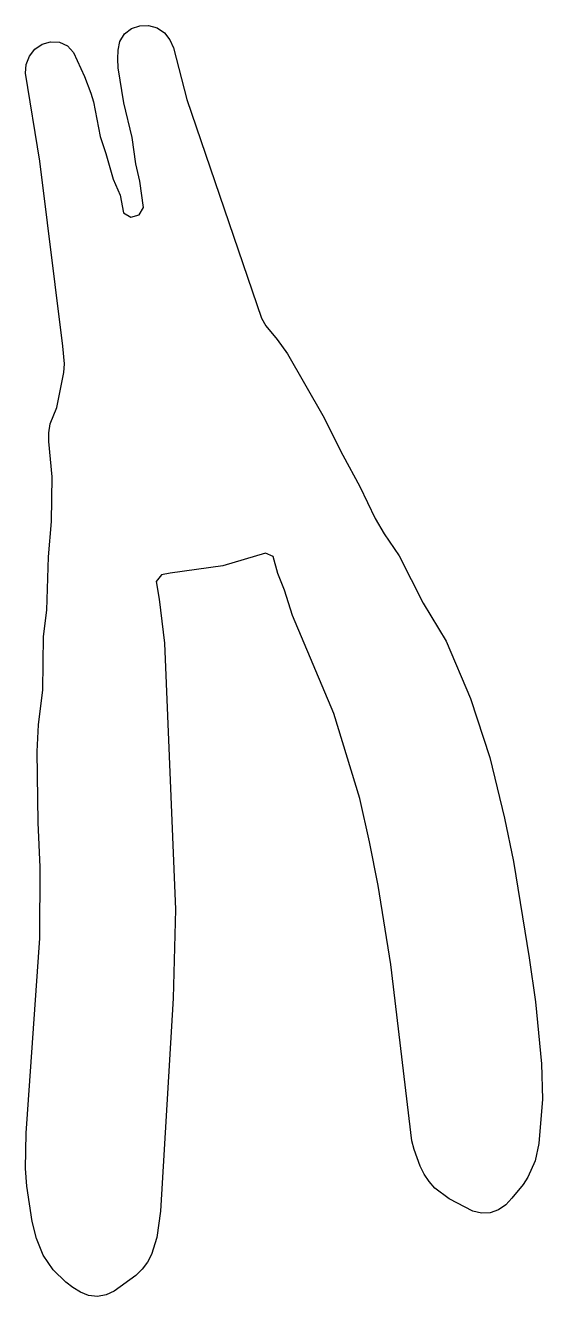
# Model space of a CAD drawing. Header units: millimetres. Extents: x -37 to 37, y -92 to 92.
import ezdxf

# ---------------------------------------------------------------- set-up
doc = ezdxf.new("R2010")
doc.units = ezdxf.units.MM

msp = doc.modelspace()

# ---------------------------------------------------------------- linework, layer by layer
for p, q in [((-20.86, 91.85), (-19.58, 91.89)), ((-19.58, 91.89), (-18.35, 91.55)), ((-23.75, 89.59), (-23.09, 90.68)), ((-23.09, 90.68), (-22.08, 91.46)), ((-22.08, 91.46), (-20.86, 91.85)), ((-18.35, 91.55), (-17.29, 90.84)), ((-17.29, 90.84), (-16.51, 89.83)), ((-36.84, 87.45), (-36.05, 88.45)), ((-36.05, 88.45), (-35, 89.17)), ((-35, 89.17), (-33.77, 89.52)), ((-33.77, 89.52), (-32.49, 89.47)), ((-32.49, 89.47), (-31.34, 88.92)), ((-31.34, 88.92), (-30.47, 87.99)), ((-24.05, 87.05), (-23.98, 88.33)), ((-23.98, 88.33), (-23.75, 89.59)), ((-16.51, 89.83), (-16.01, 88.65)), ((-16.01, 88.65), (-14.07, 81.19)), ((-37.3, 86.25), (-36.84, 87.45)), ((-30.47, 87.99), (-28.87, 84.49)), ((-23.97, 85.77), (-24.05, 87.05)), ((-37.38, 84.97), (-37.3, 86.25)), ((-35.34, 72.29), (-37.38, 84.97)), ((-23.17, 80.69), (-23.97, 85.77)), ((-28.87, 84.49), (-27.94, 82.09)), ((-27.94, 82.09), (-27.56, 80.86)), ((-14.07, 81.19), (-3.26, 49.59)), ((-27.56, 80.86), (-26.58, 75.82)), ((-21.98, 75.69), (-23.17, 80.69)), ((-26.58, 75.82), (-25.76, 73.39)), ((-21.42, 71.88), (-21.98, 75.69)), ((-31.98, 45.53), (-35.34, 72.29)), ((-25.76, 73.39), (-24.72, 69.68)), ((-20.84, 69.38), (-21.42, 71.88)), ((-24.72, 69.68), (-23.7, 67.33)), ((-20.32, 65.57), (-20.84, 69.38)), ((-23.7, 67.33), (-23.21, 64.82)), ((-23.21, 64.82), (-22.14, 64.19)), ((-22.14, 64.19), (-20.93, 64.5)), ((-20.93, 64.5), (-20.32, 65.57)), ((-3.26, 49.59), (-2.65, 48.47)), ((-2.65, 48.47), (-1.01, 46.49)), ((-1.01, 46.49), (0.49, 44.4)), ((-31.77, 42.97), (-31.98, 45.53)), ((0.49, 44.4), (5.63, 35.51)), ((-31.85, 41.69), (-31.77, 42.97)), ((-32.87, 36.66), (-31.85, 41.69)), ((-33.82, 34.27), (-32.87, 36.66)), ((5.63, 35.51), (8.49, 29.75)), ((-34.04, 33.01), (-33.82, 34.27)), ((-34.02, 31.73), (-34.04, 33.01)), ((-33.53, 26.61), (-34.02, 31.73)), ((8.49, 29.75), (10.95, 25.24)), ((-33.62, 20.19), (-33.53, 26.61)), ((10.95, 25.24), (13.19, 20.62)), ((13.19, 20.62), (14.48, 18.4)), ((-34.06, 15.07), (-33.62, 20.19)), ((14.48, 18.4), (16.65, 15.22)), ((-34.29, 7.37), (-34.06, 15.07)), ((-2.69, 15.57), (-8.84, 13.74)), ((-1.59, 15.11), (-2.69, 15.57)), ((-0.87, 12.65), (-1.59, 15.11)), ((16.65, 15.22), (20.15, 8.35)), ((-8.84, 13.74), (-16.48, 12.7)), ((-17.73, 12.44), (-18.48, 11.49)), ((-18.48, 11.49), (-18.04, 8.96)), ((-16.48, 12.7), (-17.73, 12.44)), ((0.07, 10.26), (-0.87, 12.65)), ((1.22, 6.59), (0.07, 10.26)), ((-34.79, 3.55), (-34.29, 7.37)), ((-18.04, 8.96), (-17.27, 2.59)), ((20.15, 8.35), (23.48, 2.87)), ((7.22, -7.61), (1.22, 6.59)), ((-34.88, -4.15), (-34.79, 3.55)), ((-17.27, 2.59), (-15.7, -35.91)), ((23.48, 2.87), (26.98, -5.42)), ((-35.54, -9.25), (-34.88, -4.15)), ((26.98, -5.42), (29.77, -13.96)), ((10.95, -19.9), (7.22, -7.61)), ((-35.7, -13.1), (-35.54, -9.25)), ((-35.58, -23.37), (-35.7, -13.1)), ((29.77, -13.96), (31.91, -22.7)), ((12.39, -26.16), (10.95, -19.9)), ((-35.28, -29.79), (-35.58, -23.37)), ((31.91, -22.7), (33.22, -28.98)), ((13.61, -32.46), (12.39, -26.16)), ((33.22, -28.98), (35.49, -42.93)), ((-35.32, -40.06), (-35.28, -29.79)), ((15.46, -43.88), (13.61, -32.46)), ((-15.7, -35.91), (-16.03, -48.75)), ((-37.29, -68.25), (-35.32, -40.06)), ((18.5, -69.39), (15.46, -43.88)), ((35.49, -42.93), (36.38, -49.29)), ((-16.03, -48.75), (-17.86, -79.53)), ((36.38, -49.29), (37.23, -58.24)), ((37.23, -58.24), (37.41, -63.37)), ((37.41, -63.37), (36.89, -69.77)), ((-37.41, -73.39), (-37.29, -68.25)), ((18.84, -70.62), (18.5, -69.39)), ((36.89, -69.77), (36.35, -72.28)), ((19.71, -73.04), (18.84, -70.62)), ((-37.21, -75.95), (-37.41, -73.39)), ((20.29, -74.18), (19.71, -73.04)), ((36.35, -72.28), (35.29, -74.62)), ((20.99, -75.26), (20.29, -74.18)), ((21.83, -76.22), (20.99, -75.26)), ((35.29, -74.62), (34.58, -75.69)), ((-36.45, -81.03), (-37.21, -75.95)), ((23.9, -77.75), (21.83, -76.22)), ((34.58, -75.69), (32.97, -77.69)), ((27.31, -79.53), (23.9, -77.75)), ((32.08, -78.61), (31.03, -79.35)), ((32.97, -77.69), (32.08, -78.61)), ((-17.86, -79.53), (-18.39, -83.34)), ((28.55, -79.85), (27.31, -79.53)), ((29.83, -79.79), (28.55, -79.85)), ((31.03, -79.35), (29.83, -79.79)), ((-35.81, -83.52), (-36.45, -81.03)), ((-34.84, -85.89), (-35.81, -83.52)), ((-18.39, -83.34), (-19.18, -85.79)), ((-33.39, -88.01), (-34.84, -85.89)), ((-19.18, -85.79), (-19.76, -86.93)), ((-31.57, -89.82), (-33.39, -88.01)), ((-20.53, -87.95), (-21.45, -88.85)), ((-19.76, -86.93), (-20.53, -87.95)), ((-30.54, -90.58), (-31.57, -89.82)), ((-21.45, -88.85), (-24.58, -91.09)), ((-29.44, -91.25), (-30.54, -90.58)), ((-28.27, -91.76), (-29.44, -91.25)), ((-26.99, -91.89), (-28.27, -91.76)), ((-25.74, -91.65), (-26.99, -91.89)), ((-24.58, -91.09), (-25.74, -91.65))]:
    msp.add_line(p, q)

doc.saveas('drawing.dxf')
